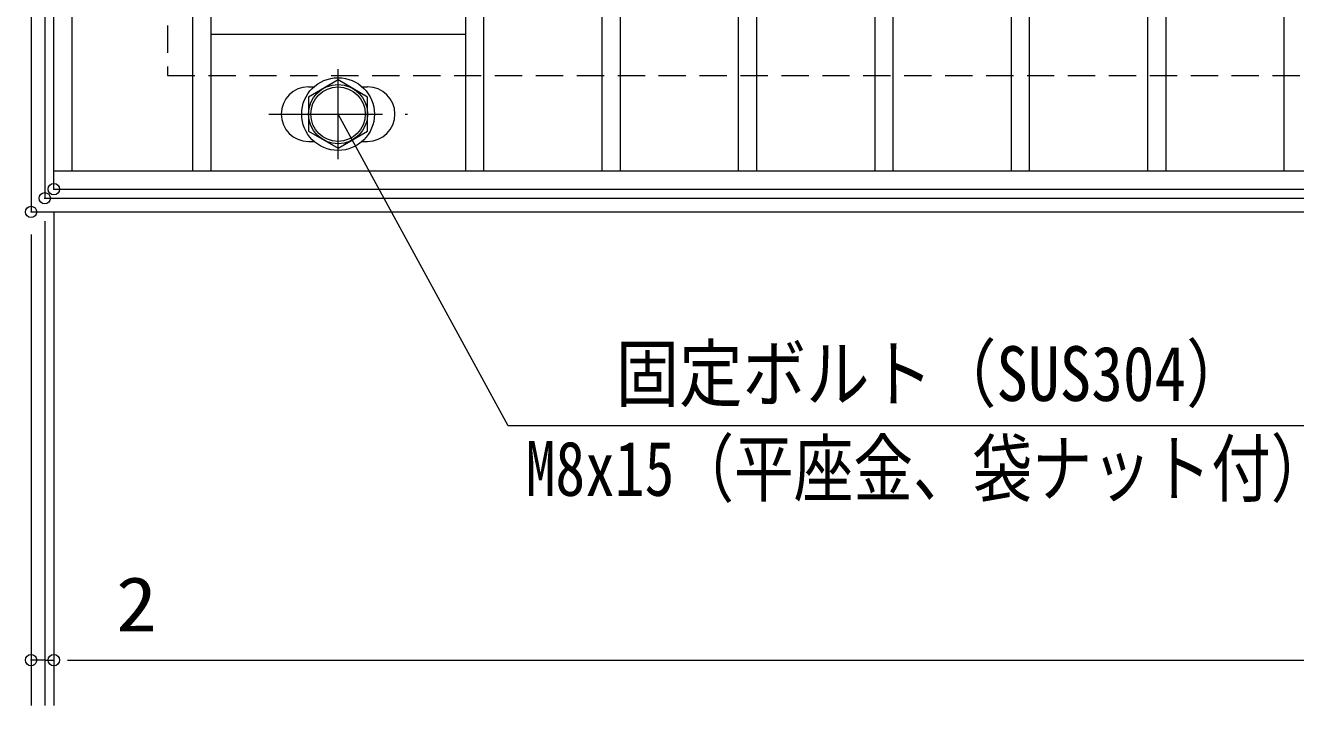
# Model space of a CAD drawing. Units: millimetres, scale not verified. Extents: x -1050 to 1050, y -742 to 742.
# Drawn here: x -796.7 to -517.4, y 119 to 268.5 of the extents above; entities that cross this region are included whole.
import ezdxf
from ezdxf.enums import TextEntityAlignment as Align

# ---------------------------------------------------------------- set-up
doc = ezdxf.new("R2010")
doc.units = ezdxf.units.MM
doc.header["$LTSCALE"] = 5
doc.header["$PDMODE"] = 32
doc.header["$PDSIZE"] = 2.5
doc.linetypes.add('CHAIN1', pattern=[8, 5, -1, 1, -1])
doc.linetypes.add('DASHED1', pattern=[1.8, 1.2, -0.6])
for name, color, linetype, lineweight in [('0-1_寸法注釈', 2, 'Continuous', 9), ('0-2_蓋', 5, 'Continuous', 9), ('0-4_DEFPOINTS', 134, 'Continuous', 9), ('0-7_中心線', 6, 'CHAIN1', 9), ('0-8_枠', 7, 'Continuous', 9), ('0-9_溝開口', 4, 'DASHED1', 9), ('0-B_締付部品', 7, 'Continuous', 9)]:
    doc.layers.add(name, color=color, linetype=linetype, lineweight=lineweight)
doc.styles.add('ＭＳ ゴシック', font='')
doc.styles.get('ＭＳ ゴシック').set_extended_font_data('MS Gothic')

msp = doc.modelspace()

# ---------------------------------------------------------------- linework, layer by layer
at = {"layer": '0-1_寸法注釈'}
for p, q in [((-790.45, 227.475), (-790.45, 118.953)), ((-790.45, 227.475), (-790.45, 118.953)), ((-792.45, 225.475), (-792.45, 118.953)), ((-792.45, 225.475), (-792.45, 118.953)), ((-795.45, 222.475), (-795.45, 118.953)), ((-792.45, 128.953), (-795.45, 128.953)), ((-792.45, 128.953), (-790.45, 128.953)), ((-787.45, 128.953), (-782.45, 128.953)), ((-785.45, 128.953), (199.55, 128.953)), ((-785.45, 128.953), (-764.337, 128.953))]:
    msp.add_line(p, q, dxfattribs=at)
msp.add_lwpolyline([(-511.9, 180.436), (-690.531, 180.436), (-727.95, 248.972)], dxfattribs=at)
at = {"layer": '0-2_蓋'}
for p, q in [((-790.45, 232.475), (-790.45, 482.475)), ((-786.45, 236.475), (-786.45, 478.475)), ((-759.95, 478.475), (-759.95, 236.475)), ((-755.95, 478.475), (-755.95, 236.475)), ((-699.95, 478.475), (-699.95, 236.475)), ((-695.95, 478.475), (-695.95, 236.475)), ((-669.95, 478.475), (-669.95, 236.475)), ((-665.95, 478.475), (-665.95, 236.475)), ((-639.95, 478.475), (-639.95, 236.475)), ((-635.95, 478.475), (-635.95, 236.475)), ((-609.95, 478.475), (-609.95, 236.475)), ((-605.95, 478.475), (-605.95, 236.475)), ((-579.95, 478.475), (-579.95, 236.475)), ((-575.95, 478.475), (-575.95, 236.475)), ((-549.95, 478.475), (-549.95, 236.475)), ((-545.95, 478.475), (-545.95, 236.475)), ((-519.95, 478.475), (-519.95, 236.475)), ((-699.95, 266.475), (-755.95, 266.475)), ((-734.45, 254.972), (-733.245, 254.972)), ((-722.655, 254.972), (-721.45, 254.972)), ((-734.45, 242.972), (-733.238, 242.972)), ((-722.662, 242.972), (-721.45, 242.972)), ((-790.45, 236.475), (204.55, 236.475)), ((-790.45, 232.475), (204.55, 232.475))]:
    msp.add_line(p, q, dxfattribs=at)
for centre, start, end in [((-734.45, 248.972), 90, 270), ((-721.45, 248.972), 270, 90)]:
    msp.add_arc(centre, 6, start, end, dxfattribs=at)
at = {"layer": '0-2_蓋', "color": 7}
msp.add_point((-790.45, 232.475), dxfattribs=at)
at = {"layer": '0-4_DEFPOINTS'}
for p in [(-790.45, 232.475), (-792.45, 230.475), (-795.45, 227.475), (-795.45, 227.475), (-795.45, 128.953), (-790.45, 128.953)]:
    msp.add_point(p, dxfattribs=at)
at = {"layer": '0-7_中心線'}
for p, q in [((-727.95, 239.079), (-727.95, 258.865)), ((-743.196, 248.972), (-712.704, 248.972))]:
    msp.add_line(p, q, dxfattribs=at)
at = {"layer": '0-8_枠'}
for p, q in [((-795.45, 487.475), (-795.45, 227.475)), ((-792.45, 484.475), (-792.45, 230.475)), ((-792.45, 230.475), (411.386, 230.475)), ((-795.45, 227.475), (409.55, 227.475))]:
    msp.add_line(p, q, dxfattribs=at)
at = {"layer": '0-9_溝開口'}
for p, q in [((-765.45, 457.475), (-765.45, 257.475)), ((-765.45, 257.475), (204.55, 257.475))]:
    msp.add_line(p, q, dxfattribs=at)
at = {"layer": '0-B_締付部品'}
for p, q in [((-721.45, 252.725), (-727.95, 256.478)), ((-721.45, 245.219), (-721.45, 252.725)), ((-734.45, 245.219), (-727.95, 241.467)), ((-727.95, 241.467), (-721.45, 245.219))]:
    msp.add_line(p, q, dxfattribs=at)
msp.add_lwpolyline([(-727.95, 256.478), (-734.45, 252.725), (-734.45, 245.219)], dxfattribs=at)
for centre, radius in [((-727.95, 248.975), 8), ((-727.95, 248.972), 6.5), ((-727.95, 248.972), 5.993)]:
    msp.add_circle(centre, radius, dxfattribs=at)

# ---------------------------------------------------------------- texts
at = {"layer": '0-1_寸法注釈', "color": 7, "style": 'ＭＳ ゴシック'}
for s, height, width, p in [('固定ボルト（SUS304）', 12.03, 0.85, (-666.88, 182.308)), ('M8x15（平座金、袋ナット付）', 12.02, 0.8, (-686.701, 161.457)), ('2', 12.02, 1.1, (-776.76, 131.64))]:
    msp.add_text(s, height=height, dxfattribs=dict(at, width=width)).set_placement(p, align=Align.BOTTOM_LEFT)

doc.saveas('drawing.dxf')
